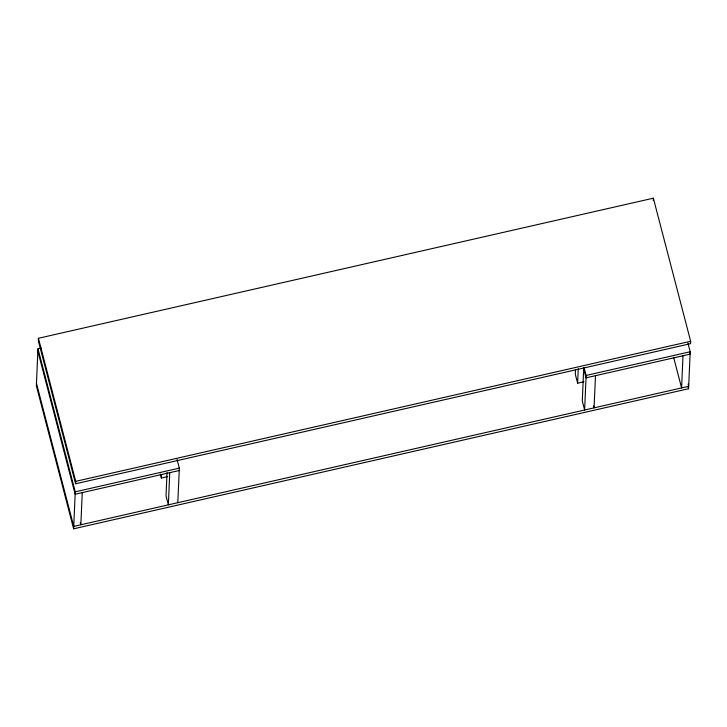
<?xml version="1.0" encoding="UTF-8"?>
<svg xmlns="http://www.w3.org/2000/svg" width="727" height="727" viewBox="0 0 727 727"><rect width="100%" height="100%" fill="white"/><g stroke="black" fill="none" stroke-linecap="round" stroke-linejoin="round"><path stroke-width="1.09" d="M41.285 348.006L37.968 348.76L36.35 385.737L73.645 528.811L688.578 388.718L690.196 351.741L687.915 342.999M38.422 338.282L38.313 340.69L75.608 483.764L690.541 343.671L690.65 341.263L653.355 198.189L38.422 338.282L75.717 481.347L75.608 483.764M73.645 528.811L75.254 491.825L37.968 348.76M82.251 492.606L80.842 524.776L80.27 522.595M167.664 476.585L161.358 478.021L161.503 474.686M167.037 472.605L166.02 495.905L168.355 504.847L169.755 472.668M177.815 502.684L179.324 468.124L177.043 459.382M575.484 369.807L575.293 374.251L577.629 383.193L583.935 381.748M577.629 383.193L578.256 368.762M583.69 368.898L582.291 401.068L584.617 410.01L586.126 375.45L584.135 367.798M595.486 375.686L594.077 407.856L593.559 405.875M653.255 200.607L653.355 198.189M682.989 355.748L681.59 387.927L673.62 357.348M75.717 481.347L690.65 341.263M75.254 491.825L179.324 468.124M586.126 375.45L690.196 351.741M179.215 470.514L75.154 494.224L37.859 351.15M689.523 351.95L690.087 354.131L586.026 377.84L583.463 368.007M688.115 384.12L688.687 386.31L73.745 526.393L36.459 383.329M688.006 386.537L688.578 388.718M160.322 474.04L161.358 478.021"/></g></svg>
